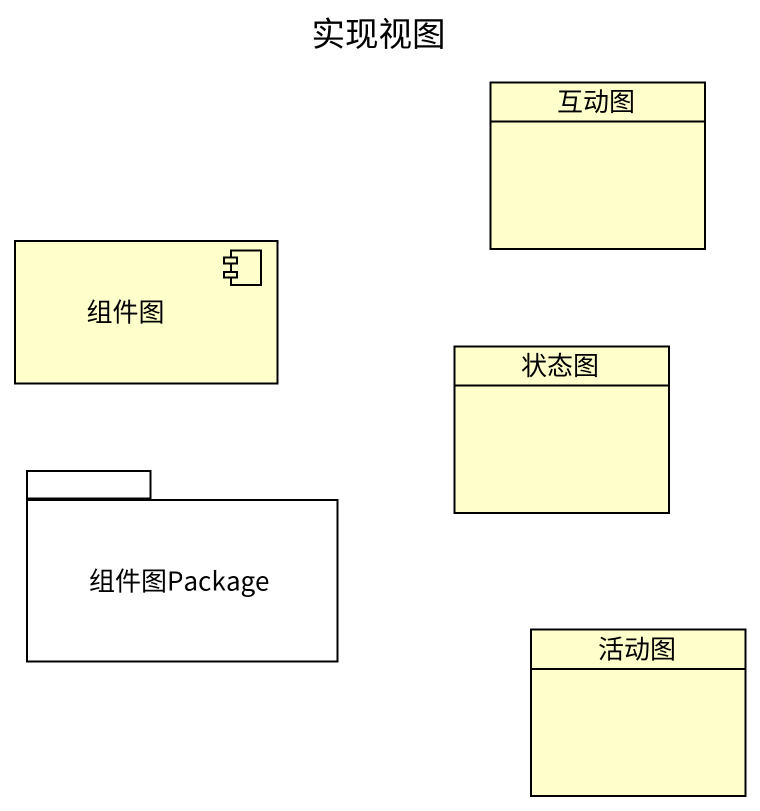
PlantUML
@startuml
title 实现视图
allowmixing
hide circle
hide empty members
class 互动图
component 组件图
class 状态图
package 组件图Package {
}
class 活动图
@enduml
